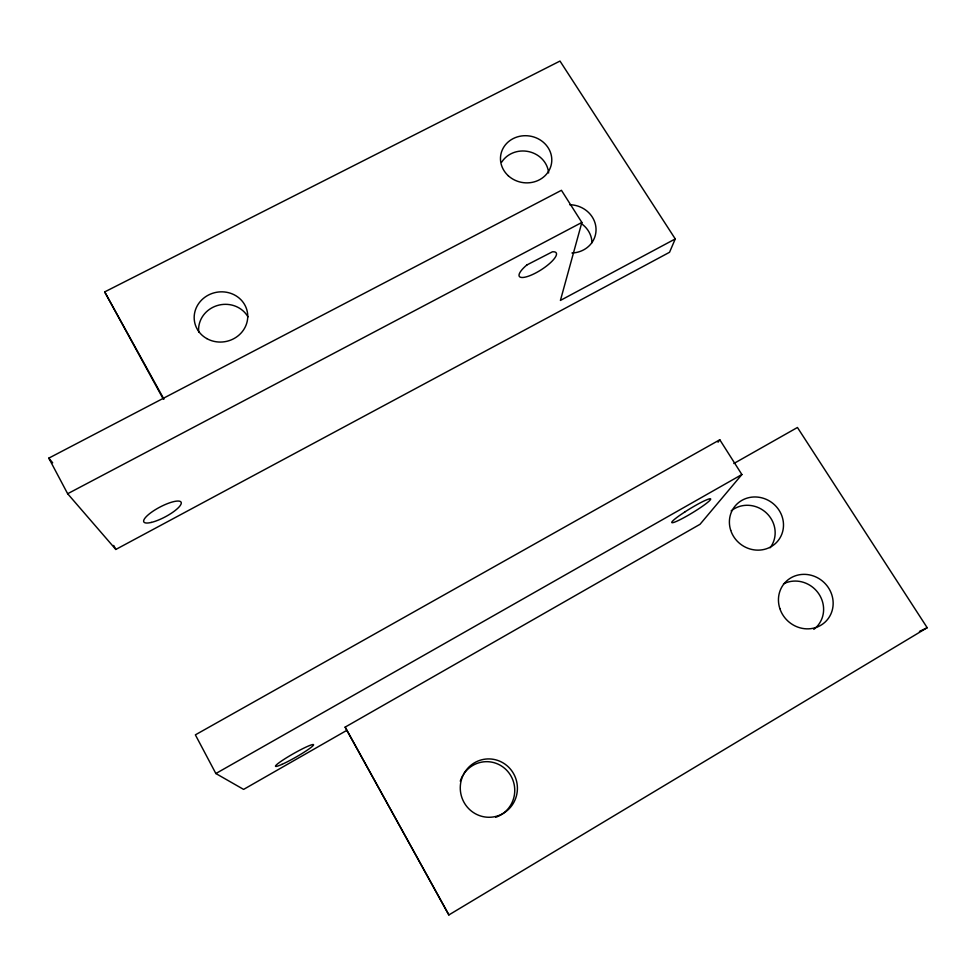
<?xml version="1.0" encoding="UTF-8"?>
<svg xmlns="http://www.w3.org/2000/svg" width="976" height="976" viewBox="0 0 976 976"><rect width="100%" height="100%" fill="white"/><g stroke="black" fill="none" stroke-linecap="round" stroke-linejoin="round"><path stroke-width="1.46" d="M675.258 238.925L669.548 252.272L115.827 549.451L67.649 493.734L48.8 458.147L561.444 190.308L581.855 222.455L560.419 300.425L675.258 238.925L559.992 61.061L104.688 291.909L163.151 398.83M718.031 442.213L719.8 439.773L741.882 474.543L700.024 524.295L345.126 727.132L448.875 914.939L927.2 627.714L797.441 427.488L733.842 463.515M346.395 730.597L243.61 789.401L215.855 773.529L195.371 734.855L719.8 439.773M215.855 773.529L741.882 474.543M67.649 493.734L581.855 222.455M919.453 631.423L927.2 627.714M48.8 458.147L52.692 462.807M104.688 291.909L163.944 399.172M345.126 727.132L448.875 914.939M113.692 545.45L115.827 549.451M783.496 583.855A27.523 25.888 43.7 0 1 818.876 593.945A27.523 25.888 43.7 0 1 813.813 629.374M731.158 510.887A26.999 25.486 36.8 0 1 766.514 513.059A26.999 25.486 36.8 0 1 770.076 547.804M460.282 781.203A28.536 27.914 82.1 0 1 462.661 775.761M463.417 774.505A28.536 27.914 82.1 0 1 508.947 772.907A28.536 27.914 82.1 0 1 495.601 817.315M501.725 162.126A25.181 23.107 9.4 0 1 529.029 151.683A25.181 23.107 9.4 0 1 548.61 172.959M581.135 223.455A25.474 23.607 12.8 0 1 591.981 242.719M198.762 332.377A26.279 24.571 -10.9 0 1 217.038 305.622A26.279 24.571 -10.9 0 1 247.965 316.858M569.691 204.728A26.01 24.046 12.7 0 1 596.019 228.64A26.01 24.046 12.7 0 1 571.948 252.991M527.016 264.886L525.747 265.923A21.887 6.185 -32.5 0 0 523.295 277.44A21.887 6.185 -32.5 0 0 549.598 263.52A21.887 6.185 -32.5 0 0 552.379 251.82L527.016 264.886M685.103 511.778L680.467 514.877A22.741 2.367 -31.3 0 0 674.928 522.014A22.741 2.367 -31.3 0 0 701.756 506.751A22.741 2.367 -31.3 0 0 707.661 499.407L704.355 500.822A22.741 2.367 -31.3 0 0 685.103 511.778M281.954 764.367A21.875 2.123 -29.6 0 0 313.223 745.457A21.875 2.123 -29.6 0 0 288.506 756.546A21.875 2.123 -29.6 0 0 281.954 764.367M779.848 608.573A28.145 26.425 43.3 0 0 826.257 620.943A28.145 26.425 43.3 0 0 811.288 575.303A28.145 26.425 43.3 0 0 779.848 608.573M730.707 530.297A27.596 26.01 36.5 0 0 776.53 542.449A27.596 26.01 36.5 0 0 762.097 497.906A27.596 26.01 36.5 0 0 730.707 530.297M464.027 773.468A29.195 28.56 81.5 0 0 488.976 817.278A29.195 28.56 81.5 0 0 513.522 773.553A29.195 28.56 81.5 0 0 464.027 773.468M151.292 522.428A21.094 5.563 -27.8 0 0 181.17 503.726A21.094 5.563 -27.8 0 0 154.916 509.96A21.094 5.563 -27.8 0 0 151.292 522.428M508.252 175.729A25.718 23.522 9.4 0 0 551.013 165.713A25.718 23.522 9.4 0 0 519.134 136.42A25.718 23.522 9.4 0 0 508.252 175.729M206.753 338.574A26.852 25.059 -10.7 0 0 247.733 317.188A26.852 25.059 -10.7 0 0 208.388 295.069A26.852 25.059 -10.7 0 0 206.753 338.574"/></g></svg>
